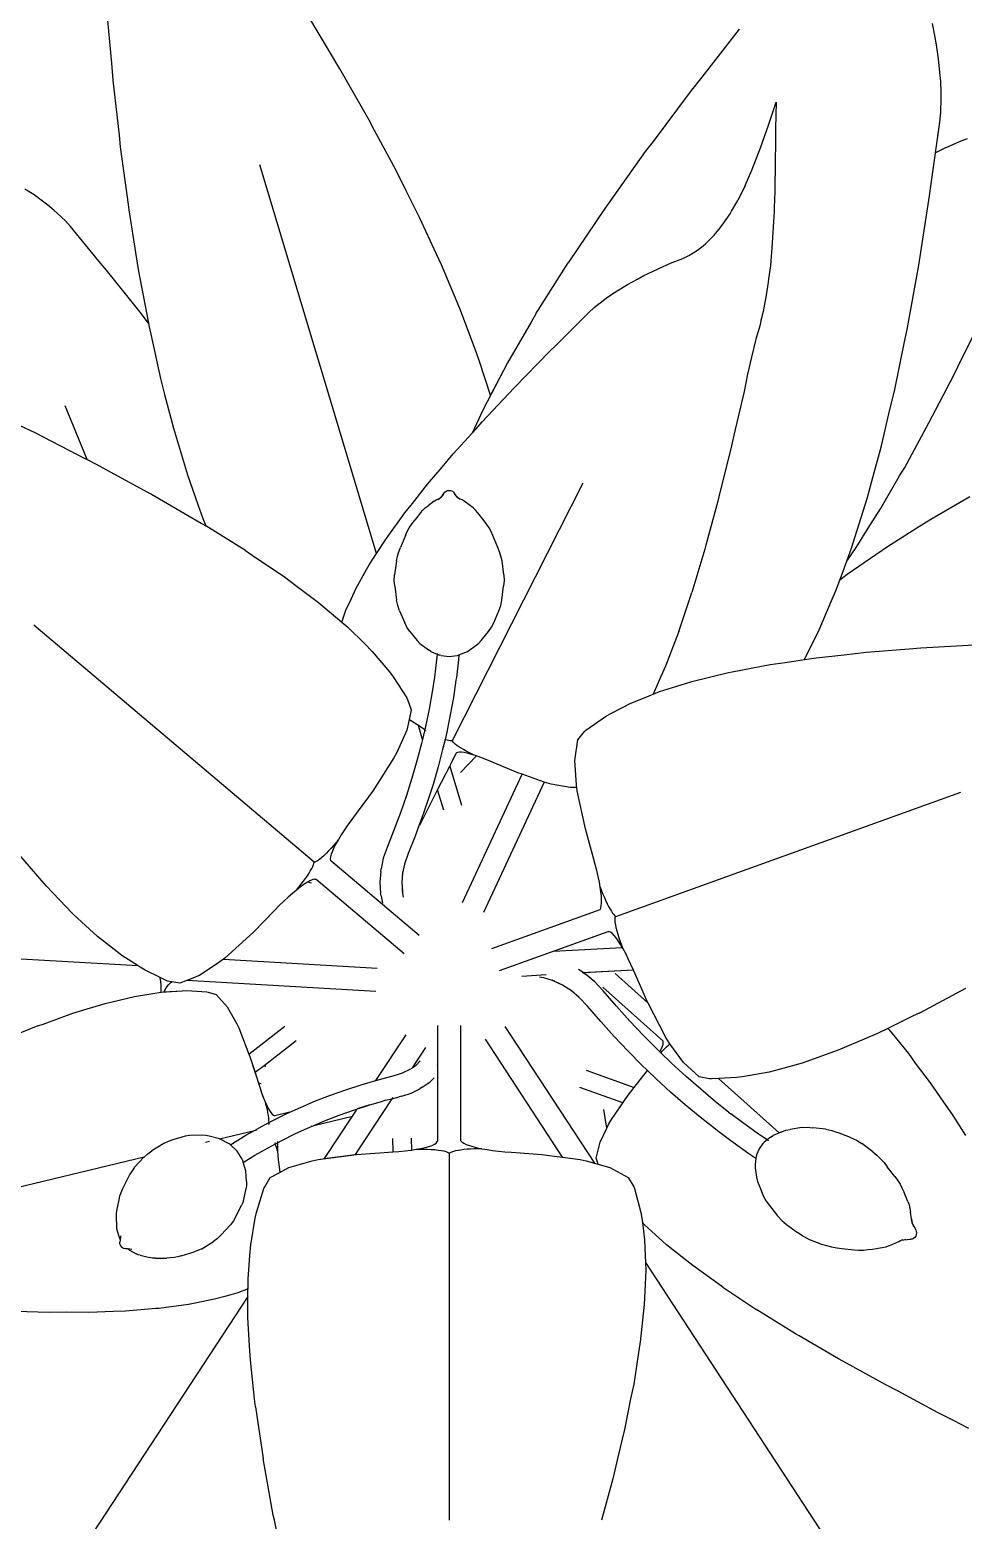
# Model space of a CAD drawing. Header units: metres. Extents: x 244.4 to 340.3, y -4.1 to 64.3.
# Drawn here: x 298.9283 to 299.2126, y 32.8321 to 33.2859 of the extents above; entities that cross this region are included whole.
import ezdxf

# ---------------------------------------------------------------- set-up
doc = ezdxf.new("R2010")
doc.units = ezdxf.units.M
doc.layers.add('Edges', color=7, linetype='Continuous')

msp = doc.modelspace()

# ---------------------------------------------------------------- linework, layer by layer
at = {"layer": 'Edges'}
for p, q in [((298.95167, 33.29193), (298.95319, 33.27568)), ((299.02277, 33.27402), (299.01302, 33.29037)), ((299.14431, 33.28611), (299.13301, 33.2715)), ((299.20398, 33.28413), (299.20322, 33.28778)), ((299.20442, 33.28132), (299.20398, 33.28413)), ((299.20511, 33.27702), (299.20442, 33.28132)), ((299.2055, 33.27292), (299.20511, 33.27702)), ((298.95319, 33.27568), (298.95362, 33.27052)), ((299.03168, 33.25837), (299.02277, 33.27402)), ((299.20574, 33.2702), (299.2055, 33.27292)), ((298.95362, 33.27052), (298.95551, 33.25378)), ((299.13301, 33.2715), (299.12939, 33.26697)), ((299.20586, 33.26693), (299.20574, 33.2702)), ((299.12939, 33.26697), (299.11816, 33.25189)), ((299.15324, 33.25685), (299.15562, 33.26389)), ((299.15562, 33.26389), (299.15543, 33.25573)), ((299.20574, 33.26073), (299.20584, 33.26518)), ((299.20584, 33.26518), (299.20586, 33.26693)), ((299.20545, 33.25772), (299.20574, 33.26073)), ((299.03334, 33.25521), (299.03168, 33.25837)), ((299.0398, 33.24321), (299.03334, 33.25521)), ((299.15081, 33.24991), (299.15324, 33.25685)), ((299.15543, 33.25573), (299.15543, 33.2496)), ((299.20279, 33.23896), (299.20545, 33.25772)), ((299.20413, 33.2484), (299.20545, 33.25772)), ((298.95551, 33.25378), (298.95588, 33.25023)), ((298.95588, 33.25023), (298.95824, 33.23268)), ((299.11816, 33.25189), (299.11576, 33.24878)), ((299.14821, 33.24316), (299.15081, 33.24991)), ((299.15543, 33.2496), (299.15531, 33.24762)), ((299.20719, 33.2499), (299.20413, 33.2484)), ((299.20801, 33.25024), (299.20719, 33.2499)), ((299.21131, 33.25173), (299.20801, 33.25024)), ((299.21378, 33.25267), (299.21131, 33.25173)), ((299.11576, 33.24878), (299.10447, 33.23291)), ((299.15531, 33.24762), (299.15534, 33.24298)), ((299.03388, 33.12638), (298.99838, 33.24472)), ((299.04292, 33.23689), (299.0398, 33.24321)), ((299.14619, 33.23848), (299.14821, 33.24316)), ((299.15534, 33.24298), (299.15517, 33.23963)), ((298.92964, 33.23558), (298.92685, 33.23735)), ((299.04714, 33.22853), (299.04292, 33.23689)), ((299.14619, 33.23848), (299.14393, 33.23393)), ((299.1552, 33.23662), (299.15497, 33.23181)), ((299.15517, 33.23963), (299.1552, 33.23662)), ((299.20235, 33.23533), (299.20279, 33.23896)), ((298.93214, 33.23374), (298.92964, 33.23558)), ((298.93381, 33.2325), (298.93214, 33.23374)), ((298.93572, 33.2309), (298.93381, 33.2325)), ((298.95824, 33.23268), (298.95845, 33.23102)), ((299.1034, 33.23145), (299.09228, 33.21496)), ((299.10447, 33.23291), (299.1034, 33.23145)), ((299.14203, 33.23062), (299.14393, 33.23393)), ((299.15497, 33.23181), (299.15498, 33.23051)), ((299.19903, 33.21425), (299.20235, 33.23533)), ((298.93669, 33.23), (298.93572, 33.2309)), ((298.93916, 33.22766), (298.93669, 33.23)), ((298.94071, 33.22595), (298.93916, 33.22766)), ((298.95845, 33.23102), (298.96135, 33.21286)), ((299.05148, 33.21905), (299.04714, 33.22853)), ((299.13921, 33.22638), (299.14158, 33.22985)), ((299.14158, 33.22985), (299.14203, 33.23062)), ((299.15498, 33.23051), (299.15463, 33.22423)), ((298.94989, 33.21482), (298.94071, 33.22595)), ((299.13421, 33.22081), (299.13675, 33.22338)), ((299.13675, 33.22338), (299.13815, 33.22505)), ((299.13815, 33.22505), (299.13921, 33.22638)), ((299.15463, 33.22423), (299.15433, 33.21925)), ((299.05371, 33.21429), (299.05148, 33.21905)), ((299.12898, 33.21712), (299.13163, 33.21876)), ((299.13163, 33.21876), (299.1334, 33.22013)), ((299.1334, 33.22013), (299.13421, 33.22081)), ((299.15433, 33.21925), (299.15407, 33.21697)), ((298.95172, 33.21269), (298.94989, 33.21482)), ((299.05898, 33.20171), (299.05371, 33.21429)), ((299.08245, 33.19936), (299.09228, 33.21496)), ((299.11792, 33.21233), (299.11984, 33.21316)), ((299.11984, 33.21316), (299.12344, 33.21478)), ((299.12344, 33.21478), (299.12716, 33.21623)), ((299.12716, 33.21623), (299.12898, 33.21712)), ((299.15385, 33.21404), (299.15332, 33.21002)), ((299.15407, 33.21697), (299.15385, 33.21404)), ((299.19555, 33.19467), (299.19903, 33.21425)), ((298.96191, 33.19985), (298.95172, 33.21269)), ((298.96135, 33.21286), (298.96442, 33.19655)), ((299.11038, 33.20837), (299.11335, 33.20997)), ((299.11335, 33.20997), (299.1153, 33.21105)), ((299.1153, 33.21105), (299.11792, 33.21233)), ((299.15323, 33.20906), (299.15251, 33.20442)), ((299.15332, 33.21002), (299.15323, 33.20906)), ((299.10022, 33.20131), (299.10388, 33.20417)), ((299.10388, 33.20417), (299.10592, 33.20559)), ((299.10592, 33.20559), (299.10769, 33.20669)), ((299.10769, 33.20669), (299.11038, 33.20837)), ((299.15251, 33.20442), (299.15231, 33.20347)), ((298.96442, 33.19655), (298.96191, 33.19985)), ((299.0595, 33.20049), (299.05898, 33.20171)), ((299.06448, 33.18725), (299.0595, 33.20049)), ((299.08863, 33.18984), (299.09856, 33.1998)), ((299.09856, 33.1998), (299.10022, 33.20131)), ((299.15169, 33.20012), (299.15099, 33.19735)), ((299.15231, 33.20347), (299.15169, 33.20012)), ((298.96442, 33.19655), (298.96456, 33.1958)), ((298.96456, 33.1958), (298.96515, 33.19315)), ((299.08102, 33.19685), (299.07381, 33.18448)), ((299.08245, 33.19936), (299.08102, 33.19685)), ((299.1507, 33.19606), (299.14948, 33.19164)), ((299.15099, 33.19735), (299.1507, 33.19606)), ((299.21092, 33.18324), (299.21733, 33.19617)), ((298.96515, 33.19315), (298.96812, 33.17971)), ((299.14948, 33.19164), (299.14811, 33.18618)), ((299.19179, 33.17632), (299.19471, 33.19083)), ((299.19471, 33.19083), (299.19555, 33.19467)), ((299.06525, 33.18489), (299.06448, 33.18725)), ((299.07584, 33.17686), (299.0867, 33.188)), ((299.0867, 33.188), (299.08863, 33.18984)), ((299.14811, 33.18618), (299.14693, 33.18099)), ((299.06863, 33.17459), (299.06525, 33.18489)), ((299.07381, 33.18448), (299.07139, 33.17983)), ((299.20972, 33.1807), (299.21092, 33.18324)), ((298.96812, 33.17971), (298.96939, 33.17484)), ((299.06608, 33.16654), (299.07584, 33.17686)), ((299.07139, 33.17983), (299.06637, 33.17028)), ((299.07139, 33.17983), (299.06863, 33.17459)), ((299.14693, 33.18099), (299.14586, 33.17571)), ((299.20216, 33.16616), (299.20972, 33.1807)), ((298.96939, 33.17484), (298.97205, 33.16457)), ((299.14586, 33.17571), (299.1427, 33.16241)), ((299.18997, 33.1689), (299.19179, 33.17632)), ((298.94576, 33.15499), (298.93912, 33.17141)), ((299.06637, 33.17028), (299.06303, 33.16309)), ((299.18773, 33.15916), (299.18997, 33.1689)), ((298.92506, 33.16554), (298.9299, 33.16324)), ((298.9299, 33.16324), (298.94529, 33.15522)), ((298.97205, 33.16457), (298.97634, 33.15036)), ((299.06303, 33.16309), (299.06425, 33.16442)), ((299.06425, 33.16442), (299.06608, 33.16654)), ((299.19476, 33.15264), (299.20216, 33.16616)), ((299.05729, 33.15679), (299.06303, 33.16309)), ((299.1427, 33.16241), (299.14182, 33.15829)), ((299.18476, 33.14848), (299.18773, 33.15916)), ((298.94529, 33.15522), (298.94576, 33.15499)), ((298.94576, 33.15499), (298.94848, 33.15364)), ((299.05391, 33.15269), (299.05729, 33.15679)), ((299.14182, 33.15829), (299.13846, 33.14504)), ((298.94848, 33.15364), (298.96392, 33.14521)), ((298.97634, 33.15036), (298.97948, 33.14137)), ((299.04946, 33.14756), (299.05391, 33.15269)), ((299.18737, 33.14002), (299.19319, 33.15003)), ((299.19319, 33.15003), (299.19476, 33.15264)), ((298.96392, 33.14521), (298.96534, 33.14448)), ((299.04485, 33.14164), (299.04946, 33.14756)), ((299.05439, 33.14472), (299.0547, 33.1451)), ((299.0547, 33.1451), (299.05509, 33.1454)), ((299.05509, 33.1454), (299.05555, 33.14558)), ((299.05555, 33.14558), (299.05604, 33.14564)), ((299.05604, 33.14564), (299.05654, 33.14558)), ((299.05654, 33.14558), (299.057, 33.1454)), ((299.057, 33.1454), (299.05739, 33.1451)), ((299.05701, 33.06948), (299.0968, 33.14791)), ((299.05739, 33.1451), (299.05769, 33.14472)), ((299.18335, 33.14317), (299.18476, 33.14848)), ((298.96534, 33.14448), (298.98053, 33.1357)), ((298.97948, 33.14137), (298.98101, 33.13705)), ((299.04257, 33.13884), (299.04485, 33.14164)), ((299.04877, 33.14031), (299.0496, 33.14096)), ((299.05149, 33.14237), (299.0496, 33.14096)), ((299.05149, 33.14237), (299.05211, 33.14276)), ((299.05211, 33.14276), (299.05279, 33.14306)), ((299.05273, 33.14285), (299.05324, 33.14327)), ((299.05279, 33.14306), (299.05324, 33.14327)), ((299.05324, 33.14327), (299.05326, 33.14328)), ((299.05326, 33.14328), (299.0533, 33.14333)), ((299.0533, 33.14333), (299.05382, 33.14386)), ((299.05343, 33.14337), (299.0533, 33.14333)), ((299.05343, 33.14337), (299.05332, 33.14323)), ((299.05347, 33.14342), (299.05343, 33.14337)), ((299.05382, 33.14386), (299.05347, 33.14342)), ((299.0537, 33.14357), (299.05347, 33.14342)), ((299.05382, 33.14386), (299.05389, 33.14395)), ((299.05389, 33.14395), (299.05439, 33.14472)), ((299.05428, 33.14445), (299.05389, 33.14395)), ((299.0582, 33.14395), (299.05769, 33.14472)), ((299.05827, 33.14386), (299.0582, 33.14395)), ((299.05879, 33.14333), (299.05827, 33.14386)), ((299.05862, 33.14342), (299.05827, 33.14386)), ((299.05862, 33.14342), (299.05839, 33.14357)), ((299.05866, 33.14337), (299.05862, 33.14342)), ((299.05877, 33.14323), (299.05866, 33.14337)), ((299.05879, 33.14333), (299.05866, 33.14337)), ((299.05883, 33.14328), (299.05879, 33.14333)), ((299.05885, 33.14327), (299.05883, 33.14328)), ((299.0593, 33.14306), (299.05885, 33.14327)), ((299.05936, 33.14285), (299.05885, 33.14327)), ((299.05997, 33.14276), (299.0593, 33.14306)), ((299.0606, 33.14237), (299.05997, 33.14276)), ((299.06249, 33.14096), (299.0606, 33.14237)), ((299.06331, 33.14031), (299.06249, 33.14096)), ((299.13783, 33.14231), (299.13417, 33.12895)), ((299.13846, 33.14504), (299.13783, 33.14231)), ((299.17905, 33.12963), (299.18335, 33.14317)), ((299.21463, 33.14369), (299.20274, 33.13678)), ((298.98101, 33.13705), (298.98189, 33.13486)), ((299.03713, 33.13128), (299.04257, 33.13884)), ((299.04459, 33.13528), (299.04536, 33.13632)), ((299.04732, 33.13881), (299.04536, 33.13632)), ((299.04732, 33.13881), (299.04801, 33.13959)), ((299.04801, 33.13959), (299.04877, 33.14031)), ((299.06407, 33.13959), (299.06331, 33.14031)), ((299.06477, 33.13881), (299.06407, 33.13959)), ((299.06673, 33.13632), (299.06477, 33.13881)), ((299.0675, 33.13528), (299.06673, 33.13632)), ((299.18414, 33.13499), (299.18737, 33.14002)), ((299.20274, 33.13678), (299.19848, 33.13409)), ((298.98053, 33.1357), (298.98189, 33.13486)), ((298.99399, 33.12736), (298.98189, 33.13486)), ((299.04274, 33.13189), (299.04121, 33.12828)), ((299.04274, 33.13189), (299.04328, 33.13307)), ((299.04328, 33.13307), (299.04389, 33.1342)), ((299.04389, 33.1342), (299.04459, 33.13528)), ((299.0682, 33.1342), (299.0675, 33.13528)), ((299.06881, 33.13307), (299.0682, 33.1342)), ((299.06935, 33.13189), (299.06881, 33.13307)), ((299.07088, 33.12828), (299.06935, 33.13189)), ((299.17996, 33.12828), (299.18414, 33.13499)), ((299.19848, 33.13409), (299.18951, 33.12844)), ((298.99399, 33.12736), (298.99603, 33.12596)), ((299.03388, 33.12638), (299.03662, 33.13059)), ((299.03662, 33.13059), (299.03713, 33.13128)), ((299.04028, 33.12556), (299.0407, 33.12693)), ((299.0407, 33.12693), (299.04121, 33.12828)), ((299.07139, 33.12693), (299.07088, 33.12828)), ((299.0718, 33.12556), (299.07139, 33.12693)), ((299.13386, 33.12773), (299.12989, 33.1145)), ((299.13417, 33.12895), (299.13386, 33.12773)), ((299.1771, 33.12411), (299.17865, 33.12833)), ((299.1771, 33.12411), (299.17996, 33.12828)), ((299.18951, 33.12844), (299.17727, 33.12003)), ((299.17865, 33.12833), (299.17905, 33.12963)), ((298.99603, 33.12596), (299.00589, 33.11932)), ((299.03089, 33.12158), (299.03167, 33.12297)), ((299.03167, 33.12297), (299.03388, 33.12638)), ((299.03995, 33.12416), (299.03939, 33.11996)), ((299.03995, 33.12416), (299.04028, 33.12556)), ((299.07213, 33.12416), (299.0718, 33.12556)), ((299.0727, 33.11996), (299.07213, 33.12416)), ((299.17497, 33.1183), (299.1771, 33.12411)), ((299.00589, 33.11932), (299.00936, 33.11669)), ((299.02768, 33.11588), (299.03089, 33.12158)), ((299.03931, 33.1182), (299.03939, 33.11996)), ((299.03946, 33.11644), (299.03931, 33.1182)), ((299.07277, 33.1182), (299.07263, 33.11644)), ((299.0727, 33.11996), (299.07277, 33.1182)), ((299.17369, 33.1148), (299.17497, 33.1183)), ((299.17727, 33.12003), (299.17497, 33.1183)), ((299.00936, 33.11669), (299.01627, 33.11153)), ((299.02614, 33.11256), (299.02768, 33.11588)), ((299.03946, 33.11644), (299.04002, 33.11225)), ((299.07207, 33.11225), (299.07263, 33.11644)), ((299.12593, 33.10268), (299.12989, 33.1145)), ((299.17269, 33.11247), (299.17369, 33.1148)), ((299.01627, 33.11153), (299.02331, 33.10555)), ((299.02331, 33.10555), (299.0246, 33.1092)), ((299.0246, 33.1092), (299.02614, 33.11256)), ((299.04037, 33.11059), (299.04002, 33.11225)), ((299.04093, 33.10898), (299.04037, 33.11059)), ((299.04093, 33.10898), (299.04249, 33.1053)), ((299.06959, 33.1053), (299.07116, 33.10898)), ((299.07116, 33.10898), (299.07172, 33.11059)), ((299.07172, 33.11059), (299.07207, 33.11225)), ((299.16843, 33.10248), (299.17269, 33.11247)), ((299.01488, 33.03247), (298.92957, 33.10457)), ((299.02331, 33.10555), (299.02517, 33.10396)), ((299.04318, 33.10394), (299.04249, 33.1053)), ((299.06891, 33.10394), (299.06959, 33.1053)), ((299.02517, 33.10396), (299.03034, 33.09889)), ((299.04406, 33.1027), (299.04318, 33.10394)), ((299.04406, 33.1027), (299.04626, 33.09991)), ((299.04712, 33.09902), (299.04626, 33.09991)), ((299.06496, 33.09902), (299.06583, 33.09991)), ((299.06583, 33.09991), (299.06803, 33.1027)), ((299.06803, 33.1027), (299.06891, 33.10394)), ((299.12523, 33.10086), (299.12192, 33.0921)), ((299.12593, 33.10268), (299.12523, 33.10086)), ((299.16572, 33.09705), (299.16843, 33.10248)), ((299.03034, 33.09889), (299.03261, 33.0966)), ((299.03261, 33.0966), (299.0379, 33.09034)), ((299.04712, 33.09902), (299.04974, 33.09707)), ((299.05046, 33.09657), (299.04974, 33.09707)), ((299.05046, 33.09657), (299.05237, 33.0958)), ((299.05237, 33.0958), (299.05221, 33.09407)), ((299.05239, 33.096), (299.05237, 33.0958)), ((299.05237, 33.0958), (299.05315, 33.09548)), ((299.05358, 33.09534), (299.05315, 33.09548)), ((299.05358, 33.09534), (299.05604, 33.09502)), ((299.05604, 33.09502), (299.05851, 33.09534)), ((299.05851, 33.09534), (299.05894, 33.09548)), ((299.05902, 33.09552), (299.05888, 33.09401)), ((299.05894, 33.09548), (299.05902, 33.09552)), ((299.05902, 33.09552), (299.06163, 33.09657)), ((299.06163, 33.09657), (299.06235, 33.09707)), ((299.06235, 33.09707), (299.06496, 33.09902)), ((299.16424, 33.09411), (299.16572, 33.09705)), ((299.1678, 33.09466), (299.17638, 33.09553)), ((299.17638, 33.09553), (299.18307, 33.09636)), ((299.18307, 33.09636), (299.19615, 33.09737)), ((299.19615, 33.09737), (299.19969, 33.09772)), ((299.19969, 33.09772), (299.2177, 33.09876)), ((299.05221, 33.09407), (299.05156, 33.08879)), ((299.05888, 33.09401), (299.05823, 33.08871)), ((299.12192, 33.0921), (299.12054, 33.08897)), ((299.14222, 33.09035), (299.15384, 33.0926)), ((299.15384, 33.0926), (299.15838, 33.0932)), ((299.15838, 33.0932), (299.16424, 33.09411)), ((299.16424, 33.09411), (299.1678, 33.09466)), ((299.0379, 33.09034), (299.03898, 33.08888)), ((299.03898, 33.08888), (299.04315, 33.08247)), ((299.05156, 33.08879), (299.05088, 33.08434)), ((299.05811, 33.08787), (299.05732, 33.08258)), ((299.05823, 33.08871), (299.05811, 33.08787)), ((299.12054, 33.08897), (299.11821, 33.0836)), ((299.12008, 33.08435), (299.12801, 33.08682)), ((299.12801, 33.08682), (299.12994, 33.08743)), ((299.12994, 33.08743), (299.14115, 33.09017)), ((299.14115, 33.09017), (299.14222, 33.09035)), ((299.04315, 33.08247), (299.04338, 33.08195)), ((299.04338, 33.08195), (299.04445, 33.07885)), ((299.05088, 33.08434), (299.04994, 33.07907)), ((299.05732, 33.08258), (299.05637, 33.07728)), ((299.11141, 33.08086), (299.11576, 33.08262)), ((299.11576, 33.08262), (299.12008, 33.08435)), ((299.11821, 33.0836), (299.12008, 33.08435)), ((299.04445, 33.07885), (299.04381, 33.07586)), ((299.04994, 33.07907), (299.04885, 33.07379)), ((299.05637, 33.07728), (299.05528, 33.07199)), ((299.10392, 33.07696), (299.10549, 33.07781)), ((299.10549, 33.07781), (299.11141, 33.08086)), ((299.04311, 33.0726), (299.04006, 33.0658)), ((299.04381, 33.07586), (299.04311, 33.0726)), ((299.04491, 33.07518), (299.04381, 33.07586)), ((299.04619, 33.07436), (299.04491, 33.07518)), ((299.04665, 33.07405), (299.04619, 33.07436)), ((299.04792, 33.06983), (299.04665, 33.07405)), ((299.04739, 33.07356), (299.04665, 33.07405)), ((299.0485, 33.07278), (299.04739, 33.07356)), ((299.04885, 33.07379), (299.04792, 33.06983)), ((299.04859, 33.07271), (299.0485, 33.07278)), ((299.04885, 33.07379), (299.04859, 33.07271)), ((299.04867, 33.07265), (299.04859, 33.07271)), ((299.04892, 33.07246), (299.04879, 33.07256)), ((299.09729, 33.07227), (299.09768, 33.07267)), ((299.09768, 33.07267), (299.10392, 33.07696)), ((299.04761, 33.06852), (299.04623, 33.06324)), ((299.04792, 33.06983), (299.04761, 33.06852)), ((299.04797, 33.06968), (299.04792, 33.06983)), ((299.0548, 33.06983), (299.05404, 33.0667)), ((299.05463, 33.06988), (299.0548, 33.06983)), ((299.05528, 33.07199), (299.0548, 33.06983)), ((299.0548, 33.06983), (299.05539, 33.06966)), ((299.05539, 33.06966), (299.05591, 33.06955)), ((299.05591, 33.06955), (299.05635, 33.06948)), ((299.05635, 33.06948), (299.05672, 33.06945)), ((299.05672, 33.06945), (299.05701, 33.06948)), ((299.05706, 33.06928), (299.05701, 33.06948)), ((299.05723, 33.06902), (299.05706, 33.06928)), ((299.05751, 33.06871), (299.05723, 33.06902)), ((299.05791, 33.06837), (299.05751, 33.06871)), ((299.0584, 33.06798), (299.05791, 33.06837)), ((299.05899, 33.06757), (299.0584, 33.06798)), ((299.09428, 33.06341), (299.0952, 33.06973)), ((299.0952, 33.06973), (299.09729, 33.07227)), ((299.0392, 33.06416), (299.03284, 33.05423)), ((299.04006, 33.0658), (299.0392, 33.06416)), ((299.05404, 33.0667), (299.05265, 33.06142)), ((299.05439, 33.06773), (299.05441, 33.06768)), ((299.05662, 33.06252), (299.05819, 33.06561)), ((299.05819, 33.06561), (299.05828, 33.06569)), ((299.05865, 33.06587), (299.05828, 33.06569)), ((299.05915, 33.06593), (299.05865, 33.06587)), ((299.05966, 33.06714), (299.05899, 33.06757)), ((299.0598, 33.06591), (299.05915, 33.06593)), ((299.06437, 33.06478), (299.05952, 33.05973)), ((299.06039, 33.0667), (299.05966, 33.06714)), ((299.06058, 33.0658), (299.0598, 33.06591)), ((299.06117, 33.06626), (299.06039, 33.0667)), ((299.06148, 33.06562), (299.06058, 33.0658)), ((299.06198, 33.06583), (299.06117, 33.06626)), ((299.0625, 33.06536), (299.06148, 33.06562)), ((299.06281, 33.06541), (299.06198, 33.06583)), ((299.06363, 33.06503), (299.0625, 33.06536)), ((299.06363, 33.06503), (299.06281, 33.06541)), ((299.06437, 33.06478), (299.06363, 33.06503)), ((299.06485, 33.06462), (299.06437, 33.06478)), ((299.06616, 33.06415), (299.06485, 33.06462)), ((299.06754, 33.06361), (299.06616, 33.06415)), ((299.07693, 33.05966), (299.06754, 33.06361)), ((299.09477, 33.05597), (299.09428, 33.06341)), ((299.04623, 33.06324), (299.0447, 33.05798)), ((299.05265, 33.06142), (299.05112, 33.05613)), ((299.05253, 33.05448), (299.0562, 33.06169)), ((299.0562, 33.06169), (299.05662, 33.06252)), ((299.0562, 33.06169), (299.05976, 33.04983)), ((299.06006, 33.02014), (299.07825, 33.0592)), ((299.07825, 33.0592), (299.07693, 33.05966)), ((299.08499, 33.05683), (299.07825, 33.0592)), ((299.0447, 33.05798), (299.04302, 33.05271)), ((299.04708, 33.04375), (299.05253, 33.05448)), ((299.05112, 33.05613), (299.04944, 33.05086)), ((299.05441, 33.04823), (299.05253, 33.05448)), ((299.08499, 33.05683), (299.06649, 33.01715)), ((299.08569, 33.05658), (299.08499, 33.05683)), ((299.0871, 33.05622), (299.08569, 33.05658)), ((299.09287, 33.05512), (299.0871, 33.05622)), ((299.09487, 33.05516), (299.09287, 33.05512)), ((299.09487, 33.05516), (299.09477, 33.05597)), ((299.095, 33.05413), (299.09487, 33.05516)), ((299.03284, 33.05423), (299.02522, 33.04377)), ((299.04302, 33.05271), (299.0412, 33.04745)), ((299.04944, 33.05086), (299.04761, 33.04558)), ((299.09751, 33.04261), (299.095, 33.05413)), ((299.10676, 33.01592), (299.21185, 33.05375)), ((299.0412, 33.04745), (299.03923, 33.0422)), ((299.04761, 33.04558), (299.04692, 33.04384)), ((299.02318, 33.04075), (299.02232, 33.03936)), ((299.02415, 33.04223), (299.02318, 33.04075)), ((299.02522, 33.04377), (299.02415, 33.04223)), ((299.03923, 33.0422), (299.03711, 33.03693)), ((299.04692, 33.04384), (299.04564, 33.04031)), ((299.10002, 33.03369), (299.09751, 33.04261)), ((299.02008, 33.03668), (299.01931, 33.03584)), ((299.02085, 33.03755), (299.02008, 33.03668)), ((299.02095, 33.03688), (299.02047, 33.03581)), ((299.0216, 33.03845), (299.02085, 33.03755)), ((299.02157, 33.03806), (299.02095, 33.03688)), ((299.02232, 33.03936), (299.02157, 33.03806)), ((299.02232, 33.03936), (299.0216, 33.03845)), ((299.03711, 33.03693), (299.03598, 33.03369)), ((299.04564, 33.04031), (299.04352, 33.03505)), ((298.93269, 33.02597), (298.92494, 33.0349)), ((299.01448, 33.03114), (299.0147, 33.03167)), ((299.0147, 33.03167), (299.01483, 33.03211)), ((299.01483, 33.03211), (299.01488, 33.03247)), ((299.01515, 33.03248), (299.01488, 33.03247)), ((299.01551, 33.03261), (299.01515, 33.03248)), ((299.01597, 33.03288), (299.01551, 33.03261)), ((299.01652, 33.03326), (299.01597, 33.03288)), ((299.01714, 33.03376), (299.01652, 33.03326)), ((299.01782, 33.03437), (299.01714, 33.03376)), ((299.01855, 33.03507), (299.01782, 33.03437)), ((299.01931, 33.03584), (299.01855, 33.03507)), ((299.0199, 33.03409), (299.01983, 33.03345)), ((299.01983, 33.03345), (299.01994, 33.03293)), ((299.02011, 33.03488), (299.0199, 33.03409)), ((299.02001, 33.03281), (299.01994, 33.03293)), ((299.04687, 33.01007), (299.02001, 33.03281)), ((299.02047, 33.03581), (299.02011, 33.03488)), ((299.03598, 33.03369), (299.0353, 33.03042)), ((299.04241, 33.03186), (299.04182, 33.02905)), ((299.04352, 33.03505), (299.04241, 33.03186)), ((299.10055, 33.03173), (299.10002, 33.03369)), ((299.10102, 33.02985), (299.10055, 33.03173)), ((299.01166, 33.02663), (299.01228, 33.02749)), ((299.01228, 33.02749), (299.01285, 33.02832)), ((299.01285, 33.02832), (299.01336, 33.02911)), ((299.01336, 33.02911), (299.01381, 33.02985)), ((299.01381, 33.02985), (299.01418, 33.03053)), ((299.01418, 33.03053), (299.01448, 33.03114)), ((299.01453, 33.02712), (299.01435, 33.02707)), ((299.01499, 33.02725), (299.01453, 33.02712)), ((299.01499, 33.02725), (299.01508, 33.02726)), ((299.01508, 33.02726), (299.01552, 33.02729)), ((299.01552, 33.02729), (299.0423, 33.00466)), ((299.03519, 33.02958), (299.03495, 33.0263)), ((299.03519, 33.02958), (299.0353, 33.03042)), ((299.04182, 33.02905), (299.04163, 33.0263)), ((299.04182, 33.02905), (299.04174, 33.02866)), ((299.04185, 33.0295), (299.04182, 33.02905)), ((299.10143, 33.02806), (299.10102, 33.02985)), ((299.10178, 33.02637), (299.10143, 33.02806)), ((298.93339, 33.02513), (298.93269, 33.02597)), ((298.94136, 33.01679), (298.93339, 33.02513)), ((299.00832, 33.02293), (299.00704, 33.02179)), ((299.00955, 33.02395), (299.00832, 33.02293)), ((299.01069, 33.02485), (299.00955, 33.02395)), ((299.00955, 33.02395), (299.01028, 33.02485)), ((299.01028, 33.02485), (299.01099, 33.02574)), ((299.01175, 33.02562), (299.01069, 33.02485)), ((299.01099, 33.02574), (299.01166, 33.02663)), ((299.01272, 33.02625), (299.01175, 33.02562)), ((299.01359, 33.02673), (299.01272, 33.02625)), ((299.01359, 33.02673), (299.01298, 33.02639)), ((299.01413, 33.02599), (299.01298, 33.02639)), ((299.01435, 33.02707), (299.01359, 33.02673)), ((299.03495, 33.0263), (299.03517, 33.02302)), ((299.03528, 33.02218), (299.03517, 33.02302)), ((299.04163, 33.0263), (299.04181, 33.02351)), ((299.04163, 33.0263), (299.04184, 33.0231)), ((299.04172, 33.02394), (299.04181, 33.02351)), ((299.04217, 33.02175), (299.04181, 33.02351)), ((299.10205, 33.0248), (299.10178, 33.02637)), ((299.10226, 33.02336), (299.10205, 33.0248)), ((299.10205, 33.0248), (299.10246, 33.02372)), ((299.10239, 33.02206), (299.10226, 33.02336)), ((299.10246, 33.02372), (299.10288, 33.02266)), ((299.10288, 33.02266), (299.10331, 33.02164)), ((299.0043, 33.01919), (299.00287, 33.01775)), ((299.00569, 33.02054), (299.0043, 33.01919)), ((299.00704, 33.02179), (299.00569, 33.02054)), ((299.03528, 33.02218), (299.03573, 33.01997)), ((299.10215, 33.01836), (299.10195, 33.01796)), ((299.10219, 33.01843), (299.10215, 33.01836)), ((299.10219, 33.01843), (299.10235, 33.01909)), ((299.10235, 33.01909), (299.10244, 33.01991)), ((299.10245, 33.02091), (299.10239, 33.02206)), ((299.10244, 33.01991), (299.10245, 33.02091)), ((299.10331, 33.02164), (299.10375, 33.02066)), ((299.10375, 33.02066), (299.10419, 33.01975)), ((299.10419, 33.01975), (299.10461, 33.01892)), ((299.10461, 33.01892), (299.10503, 33.01816)), ((299.10503, 33.01816), (299.10543, 33.0175)), ((298.94286, 33.01542), (298.94136, 33.01679)), ((298.94897, 33.00979), (298.94286, 33.01542)), ((299.00287, 33.01775), (298.9964, 33.01111)), ((299.10195, 33.01796), (299.06897, 33.00608)), ((299.10543, 33.0175), (299.10581, 33.01694)), ((299.10581, 33.01694), (299.10616, 33.01648)), ((299.10616, 33.01648), (299.10648, 33.01614)), ((299.10648, 33.01614), (299.10676, 33.01592)), ((299.10657, 33.0153), (299.10663, 33.01569)), ((299.10657, 33.01477), (299.10657, 33.0153)), ((299.10663, 33.01411), (299.10657, 33.01477)), ((299.10663, 33.01569), (299.10676, 33.01592)), ((299.10675, 33.01332), (299.10663, 33.01411)), ((298.95262, 33.00691), (298.94897, 33.00979)), ((298.9964, 33.01111), (298.98767, 33.00318)), ((299.07137, 32.99942), (299.10449, 33.01131)), ((299.0878, 33.00532), (299.10449, 33.01131)), ((299.10449, 33.01131), (299.10463, 33.01131)), ((299.10514, 33.01115), (299.10463, 33.01131)), ((299.10565, 33.01077), (299.10514, 33.01115)), ((299.10623, 33.01019), (299.10565, 33.01077)), ((299.10686, 33.00941), (299.10623, 33.01019)), ((299.10694, 33.01242), (299.10675, 33.01332)), ((299.10754, 33.00846), (299.10686, 33.00941)), ((299.10718, 33.01144), (299.10694, 33.01242)), ((299.10747, 33.0104), (299.10718, 33.01144)), ((299.1078, 33.00932), (299.10747, 33.0104)), ((299.10818, 33.00821), (299.1078, 33.00932)), ((298.96131, 33.00082), (298.82264, 33.00882)), ((298.95632, 33.00403), (298.95262, 33.00691)), ((299.0878, 33.00532), (299.10874, 33.0065)), ((299.10826, 33.00733), (299.10754, 33.00846)), ((299.10858, 33.00711), (299.10818, 33.00821)), ((299.10874, 33.0065), (299.10826, 33.00733)), ((299.10901, 33.00604), (299.10858, 33.00711)), ((299.10901, 33.00604), (299.10874, 33.0065)), ((299.10979, 33.00459), (299.10901, 33.00604)), ((299.11058, 33.00302), (299.10979, 33.00459)), ((298.96131, 33.00082), (298.95632, 33.00403)), ((298.96192, 33.00043), (298.96131, 33.00082)), ((298.96344, 32.9995), (298.96192, 33.00043)), ((298.9862, 33.00206), (298.98, 32.99792)), ((298.98727, 33.00288), (298.9862, 33.00206)), ((298.98767, 33.00318), (298.98727, 33.00288)), ((298.98727, 33.00288), (299.03409, 33.00018)), ((299.11138, 33.00132), (299.11058, 33.00302)), ((299.11216, 32.99957), (299.11138, 33.00132)), ((298.96801, 32.99731), (298.96344, 32.9995)), ((298.96806, 32.99708), (298.96801, 32.99731)), ((298.97028, 32.99623), (298.96801, 32.99731)), ((298.96819, 32.99606), (298.96806, 32.99708)), ((298.96828, 32.99498), (298.96819, 32.99606)), ((298.97082, 32.99609), (298.97028, 32.99623)), ((298.97056, 32.99506), (298.97123, 32.99577)), ((298.97153, 32.99598), (298.97082, 32.99609)), ((298.97123, 32.99577), (298.97153, 32.99598)), ((298.97406, 32.99556), (298.97153, 32.99598)), ((298.97615, 32.99639), (298.97406, 32.99556)), ((298.98, 32.99792), (298.97615, 32.99639)), ((299.03368, 32.9931), (298.97615, 32.99639)), ((299.08559, 32.99809), (299.07814, 32.99767)), ((299.08354, 32.99757), (299.08481, 32.99731)), ((299.08481, 32.99731), (299.08741, 32.99647)), ((299.09059, 32.99495), (299.08741, 32.99647)), ((299.09059, 32.99495), (299.08771, 32.99633)), ((299.0882, 32.99616), (299.08771, 32.99633)), ((299.09687, 32.99882), (299.09538, 32.99978)), ((299.11216, 32.99957), (299.09659, 32.9987)), ((299.09687, 32.99882), (299.09755, 32.99831)), ((299.11216, 32.99957), (299.097, 32.99872)), ((299.10036, 32.99596), (299.09755, 32.99831)), ((299.10293, 32.99324), (299.10036, 32.99596)), ((299.11658, 32.98961), (299.1066, 32.99856)), ((299.11658, 32.98961), (299.11216, 32.99957)), ((298.95123, 32.98942), (298.96018, 32.99155)), ((298.96018, 32.99155), (298.96581, 32.99248)), ((298.96581, 32.99248), (298.96828, 32.99285)), ((298.9683, 32.99384), (298.96828, 32.99498)), ((298.96828, 32.99285), (298.9683, 32.99384)), ((298.96828, 32.99285), (298.96831, 32.99286)), ((298.96831, 32.99286), (298.97475, 32.9933)), ((298.96918, 32.99292), (298.97475, 32.9933)), ((298.96918, 32.99292), (298.96925, 32.99307)), ((298.96925, 32.99307), (298.96989, 32.99416)), ((298.96989, 32.99416), (298.97056, 32.99506)), ((298.97475, 32.9933), (298.97618, 32.99331)), ((298.97618, 32.99331), (298.9822, 32.99298)), ((298.9822, 32.99298), (298.98263, 32.99289)), ((298.98263, 32.99289), (298.9851, 32.99212)), ((298.9851, 32.99212), (298.98845, 32.98837)), ((299.09325, 32.99323), (299.09059, 32.99495)), ((299.09325, 32.99323), (299.09288, 32.99354)), ((299.09563, 32.99125), (299.09325, 32.99323)), ((299.09356, 32.99303), (299.09325, 32.99323)), ((299.09816, 32.98856), (299.09563, 32.99125)), ((299.10287, 32.9944), (299.12111, 32.97801)), ((299.10696, 32.98857), (299.10293, 32.99324)), ((299.19939, 32.98657), (299.21334, 32.99406)), ((298.93265, 32.98326), (298.94146, 32.98644)), ((298.94146, 32.98644), (298.94474, 32.98743)), ((298.94474, 32.98743), (298.95123, 32.98942)), ((298.98845, 32.98837), (298.99135, 32.98326)), ((299.10218, 32.9839), (299.09816, 32.98856)), ((299.11106, 32.98404), (299.10696, 32.98857)), ((299.11663, 32.98949), (299.11658, 32.98961)), ((299.12204, 32.97902), (299.11663, 32.98949)), ((299.19939, 32.98657), (299.19715, 32.98551)), ((298.93081, 32.98262), (298.91925, 32.97795)), ((298.93081, 32.98262), (298.93265, 32.98326)), ((298.99135, 32.98326), (298.992, 32.98196)), ((298.992, 32.98196), (298.99507, 32.97399)), ((298.99507, 32.97399), (299.00601, 32.98245)), ((299.05249, 32.98266), (299.05245, 32.97077)), ((299.05958, 32.94761), (299.05958, 32.98266)), ((299.07302, 32.98241), (299.10031, 32.94076)), ((299.10629, 32.97936), (299.10218, 32.9839)), ((299.11523, 32.97963), (299.11106, 32.98404)), ((299.18963, 32.98183), (299.18647, 32.98028)), ((299.19715, 32.98551), (299.18963, 32.98183)), ((299.18963, 32.98183), (299.19, 32.98136)), ((299.00943, 32.97803), (298.99966, 32.97047)), ((299.03373, 32.96596), (299.0429, 32.97991)), ((299.0906, 32.94261), (299.06709, 32.97853)), ((299.11047, 32.97494), (299.10629, 32.97936)), ((299.11947, 32.97535), (299.11523, 32.97963)), ((299.12111, 32.97801), (299.12116, 32.97791)), ((299.12124, 32.97751), (299.12116, 32.97791)), ((299.12117, 32.977), (299.12124, 32.97751)), ((299.12304, 32.97745), (299.12204, 32.97902)), ((299.12327, 32.97713), (299.12304, 32.97745)), ((299.18246, 32.97859), (299.17453, 32.97519)), ((299.18647, 32.98028), (299.18246, 32.97859)), ((299.19, 32.98136), (299.19589, 32.97415)), ((298.99507, 32.97399), (298.99534, 32.9733)), ((298.99534, 32.9733), (298.99692, 32.96835)), ((298.99534, 32.9733), (298.99844, 32.96359)), ((299.04882, 32.97602), (299.04478, 32.96985)), ((299.11472, 32.97065), (299.11047, 32.97494)), ((299.12018, 32.97467), (299.11947, 32.97535)), ((299.12018, 32.97467), (299.12027, 32.97484)), ((299.12045, 32.97441), (299.12018, 32.97467)), ((299.12027, 32.97484), (299.12068, 32.97566)), ((299.12045, 32.97441), (299.12096, 32.97497)), ((299.12379, 32.9712), (299.12045, 32.97441)), ((299.12068, 32.97566), (299.12098, 32.97639)), ((299.12096, 32.97497), (299.12159, 32.97561)), ((299.12098, 32.97639), (299.12117, 32.977)), ((299.12159, 32.97561), (299.12221, 32.9762)), ((299.12221, 32.9762), (299.12279, 32.97673)), ((299.12279, 32.97673), (299.12327, 32.97713)), ((299.1274, 32.97141), (299.12327, 32.97713)), ((299.17453, 32.97519), (299.16353, 32.97126)), ((299.19589, 32.97415), (299.198, 32.97122)), ((298.99966, 32.97047), (298.99692, 32.96835)), ((298.99692, 32.96835), (298.99795, 32.96514)), ((298.99966, 32.97047), (299.00022, 32.97033)), ((299.03974, 32.96757), (299.04179, 32.96825)), ((299.04179, 32.96825), (299.04437, 32.96951)), ((299.0446, 32.96958), (299.04449, 32.96941)), ((299.04478, 32.96985), (299.04464, 32.96965)), ((299.04478, 32.96985), (299.04595, 32.97067)), ((299.04595, 32.97067), (299.04724, 32.9719)), ((299.05248, 32.97067), (299.05245, 32.97077)), ((299.05248, 32.97067), (299.05246, 32.94747)), ((299.09776, 32.96906), (299.11238, 32.96386)), ((299.11238, 32.96386), (299.1164, 32.96904)), ((299.1164, 32.96904), (299.11472, 32.97065)), ((299.1164, 32.96904), (299.11647, 32.96914)), ((299.11905, 32.96648), (299.1164, 32.96904)), ((299.12818, 32.96717), (299.12379, 32.9712)), ((299.13215, 32.96712), (299.1274, 32.97141)), ((299.15344, 32.9685), (299.14537, 32.96706)), ((299.15655, 32.96933), (299.15344, 32.9685)), ((299.16353, 32.97126), (299.15655, 32.96933)), ((299.198, 32.97122), (299.20253, 32.96524)), ((298.99881, 32.96492), (298.99795, 32.96514)), ((298.99844, 32.96359), (298.99893, 32.96219)), ((299.02452, 32.96313), (299.02924, 32.96465)), ((299.02924, 32.96465), (299.03373, 32.96596)), ((299.03373, 32.96596), (299.03485, 32.96629)), ((299.03485, 32.96629), (299.03974, 32.96757)), ((299.04784, 32.96388), (299.04712, 32.96343)), ((299.04784, 32.96388), (299.0502, 32.96552)), ((299.0502, 32.96552), (299.05148, 32.96675)), ((299.10894, 32.95915), (299.09588, 32.9638)), ((299.11052, 32.96145), (299.11238, 32.96386)), ((299.12346, 32.96244), (299.11905, 32.96648)), ((299.13265, 32.96327), (299.12818, 32.96717)), ((299.13537, 32.9665), (299.13215, 32.96712)), ((299.13592, 32.96644), (299.13537, 32.9665)), ((299.13809, 32.96656), (299.13592, 32.96644)), ((299.14356, 32.96685), (299.13809, 32.96656)), ((299.13809, 32.96656), (299.15653, 32.95001)), ((299.14537, 32.96706), (299.14356, 32.96685)), ((299.20253, 32.96524), (299.20633, 32.95962)), ((298.99893, 32.96219), (298.99941, 32.96089)), ((298.99941, 32.96089), (298.9999, 32.9597)), ((298.9999, 32.9597), (299.00038, 32.95862)), ((298.9999, 32.9597), (299.00014, 32.95882)), ((299.01092, 32.95787), (299.01536, 32.95974)), ((299.01536, 32.95974), (299.01989, 32.96149)), ((299.01989, 32.96149), (299.02452, 32.96313)), ((299.03857, 32.9604), (299.02741, 32.94339)), ((299.03189, 32.95852), (299.03587, 32.95969)), ((299.03668, 32.95992), (299.03587, 32.95969)), ((299.03668, 32.95992), (299.03857, 32.9604)), ((299.03857, 32.9604), (299.04077, 32.96097)), ((299.0388, 32.96074), (299.03857, 32.9604)), ((299.04157, 32.96121), (299.04077, 32.96097)), ((299.04157, 32.96121), (299.04448, 32.96214)), ((299.04448, 32.96214), (299.04712, 32.96343)), ((299.10527, 32.95379), (299.11052, 32.96145)), ((299.10807, 32.95788), (299.10894, 32.95915)), ((299.10894, 32.95915), (299.11052, 32.96145)), ((299.12794, 32.95853), (299.12346, 32.96244)), ((299.13719, 32.9595), (299.13265, 32.96327)), ((299.14113, 32.95636), (299.13719, 32.9595)), ((299.20633, 32.95962), (299.20941, 32.95528)), ((299.00014, 32.95882), (299.00036, 32.95792)), ((299.00036, 32.95792), (299.00056, 32.95703)), ((299.00038, 32.95862), (299.00084, 32.95768)), ((299.00056, 32.95703), (299.00074, 32.95615)), ((299.00074, 32.95615), (299.00088, 32.95531)), ((299.00084, 32.95768), (299.00129, 32.95687)), ((299.00088, 32.95531), (299.00098, 32.95452)), ((299.00098, 32.95452), (299.00105, 32.95381)), ((299.00129, 32.95687), (299.00172, 32.95621)), ((299.00172, 32.95621), (299.00212, 32.95571)), ((299.00212, 32.95571), (299.0025, 32.95537)), ((299.0023, 32.9538), (299.00656, 32.95589)), ((299.0025, 32.95537), (299.00288, 32.9552)), ((299.00299, 32.95519), (299.00288, 32.9552)), ((299.0079, 32.95637), (299.00299, 32.95519)), ((299.00656, 32.95589), (299.00729, 32.95622)), ((299.00729, 32.95622), (299.01092, 32.95787)), ((299.01486, 32.95229), (299.02663, 32.95514)), ((299.01805, 32.95363), (299.02257, 32.95538)), ((299.0181, 32.94216), (299.02663, 32.95514)), ((299.02257, 32.95538), (299.02718, 32.95701)), ((299.02663, 32.95514), (299.02779, 32.95692)), ((299.02718, 32.95701), (299.03189, 32.95852)), ((299.02779, 32.95692), (299.02803, 32.95728)), ((299.03189, 32.95852), (299.02803, 32.95728)), ((299.10403, 32.95142), (299.10317, 32.95714)), ((299.1325, 32.95475), (299.12794, 32.95853)), ((299.13712, 32.95109), (299.1325, 32.95475)), ((299.14113, 32.95636), (299.14181, 32.95585)), ((299.14582, 32.95284), (299.14181, 32.95585)), ((299.20941, 32.95528), (299.21331, 32.94921)), ((298.98613, 32.94821), (298.99672, 32.95078)), ((298.99406, 32.94926), (298.99672, 32.95078)), ((298.99672, 32.95078), (298.99814, 32.95159)), ((298.99672, 32.95078), (298.99741, 32.95094)), ((298.99814, 32.95159), (299.00108, 32.95318)), ((299.00105, 32.95381), (299.00108, 32.95318)), ((299.00107, 32.95265), (299.00105, 32.95251)), ((299.00108, 32.95295), (299.00107, 32.95265)), ((299.00108, 32.95318), (299.0023, 32.9538)), ((299.00108, 32.95318), (299.00108, 32.95315)), ((299.00928, 32.9498), (299.01362, 32.95177)), ((299.01362, 32.95177), (299.01486, 32.95229)), ((299.01409, 32.95211), (299.0142, 32.95213)), ((299.01486, 32.95229), (299.01805, 32.95363)), ((299.102, 32.94723), (299.10403, 32.95142)), ((299.10403, 32.95142), (299.10456, 32.95252)), ((299.10456, 32.95252), (299.10527, 32.95379)), ((299.1378, 32.95058), (299.13712, 32.95109)), ((299.14183, 32.94756), (299.1378, 32.95058)), ((299.15058, 32.94944), (299.14582, 32.95284)), ((299.1573, 32.95036), (299.15466, 32.94918)), ((299.1573, 32.95036), (299.15653, 32.95001)), ((299.15661, 32.94993), (299.15653, 32.95001)), ((299.1573, 32.95036), (299.15858, 32.95081)), ((299.15858, 32.95081), (299.15992, 32.95106)), ((299.16343, 32.95162), (299.15992, 32.95106)), ((299.16343, 32.95162), (299.16509, 32.9517)), ((299.16509, 32.9517), (299.16677, 32.95155)), ((299.17074, 32.95113), (299.16677, 32.95155)), ((299.17074, 32.95113), (299.17257, 32.95075)), ((299.17257, 32.95075), (299.17435, 32.95016)), ((299.17828, 32.94862), (299.17435, 32.95016)), ((298.96909, 32.94675), (298.9655, 32.94453)), ((298.97042, 32.9474), (298.96909, 32.94675)), ((298.97185, 32.94785), (298.97042, 32.9474)), ((298.97568, 32.94898), (298.97185, 32.94785)), ((298.97699, 32.94918), (298.97568, 32.94898)), ((298.98081, 32.94926), (298.97699, 32.94918)), ((298.9819, 32.94923), (298.98081, 32.94926)), ((298.9818, 32.94717), (298.98302, 32.94747)), ((298.98296, 32.94898), (298.9819, 32.94923)), ((298.98613, 32.94821), (298.98296, 32.94898)), ((298.98901, 32.94664), (298.98613, 32.94821)), ((298.98936, 32.94645), (298.98901, 32.94664)), ((298.98941, 32.9464), (298.98936, 32.94645)), ((298.98941, 32.9464), (298.99008, 32.94682)), ((298.99148, 32.94445), (298.98941, 32.9464)), ((298.99008, 32.94682), (298.99406, 32.94926)), ((298.99681, 32.94318), (299.00087, 32.9455)), ((299.00087, 32.9455), (299.00312, 32.94669)), ((299.00312, 32.94669), (299.00303, 32.947)), ((299.00312, 32.94669), (299.00374, 32.94702)), ((299.00328, 32.94617), (299.00312, 32.94669)), ((299.00352, 32.9453), (299.00328, 32.94617)), ((299.00372, 32.94659), (299.00371, 32.94556)), ((299.00371, 32.94556), (299.00375, 32.94442)), ((299.00374, 32.94702), (299.00372, 32.94659)), ((299.00374, 32.94702), (299.00503, 32.94771)), ((299.00377, 32.94742), (299.00374, 32.94702)), ((299.00503, 32.94771), (299.00928, 32.9498)), ((299.03898, 32.94424), (299.03887, 32.94828)), ((299.04445, 32.94844), (299.04456, 32.94479)), ((299.04744, 32.94527), (299.04875, 32.94557)), ((299.04875, 32.94557), (299.04988, 32.94588)), ((299.04988, 32.94588), (299.05082, 32.94621)), ((299.05082, 32.94621), (299.05156, 32.94656)), ((299.05156, 32.94656), (299.05209, 32.94692)), ((299.05209, 32.94692), (299.05242, 32.94734)), ((299.05246, 32.94747), (299.05242, 32.94734)), ((299.05989, 32.94728), (299.05958, 32.94761)), ((299.05995, 32.94722), (299.05989, 32.94728)), ((299.05995, 32.94722), (299.06051, 32.94685)), ((299.06051, 32.94685), (299.06125, 32.94649)), ((299.06125, 32.94649), (299.06218, 32.94614)), ((299.06218, 32.94614), (299.06329, 32.94581)), ((299.06329, 32.94581), (299.06456, 32.94549)), ((299.06456, 32.94549), (299.06598, 32.9452)), ((299.1008, 32.94235), (299.102, 32.94723)), ((299.14251, 32.94705), (299.14183, 32.94756)), ((299.14728, 32.94365), (299.14251, 32.94705)), ((299.1516, 32.94676), (299.15041, 32.94515)), ((299.15287, 32.9479), (299.15058, 32.94944)), ((299.1516, 32.94676), (299.15192, 32.94713)), ((299.15287, 32.9479), (299.15192, 32.94713)), ((299.15385, 32.94869), (299.15287, 32.9479)), ((299.15329, 32.94762), (299.15287, 32.9479)), ((299.15385, 32.94869), (299.15466, 32.94918)), ((299.17828, 32.94862), (299.18004, 32.9478)), ((299.18004, 32.9478), (299.1817, 32.9468)), ((299.18509, 32.94426), (299.1817, 32.9468)), ((298.9631, 32.94265), (298.91534, 32.93109)), ((298.96308, 32.94263), (298.9602, 32.93952)), ((298.96308, 32.94263), (298.9631, 32.94265)), ((298.9631, 32.94265), (298.96422, 32.94366)), ((298.96422, 32.94366), (298.9655, 32.94453)), ((298.99304, 32.94198), (298.99148, 32.94445)), ((298.99304, 32.94198), (298.99316, 32.94161)), ((298.99334, 32.94105), (298.99316, 32.94161)), ((298.99356, 32.94119), (298.99334, 32.94105)), ((298.99415, 32.93848), (298.99334, 32.94105)), ((298.99356, 32.94119), (298.99681, 32.94318)), ((299.00375, 32.94442), (299.00352, 32.9453)), ((299.00375, 32.94442), (299.00383, 32.94316)), ((299.00383, 32.94316), (299.00396, 32.94181)), ((299.00396, 32.94181), (299.00413, 32.94038)), ((299.00716, 32.93943), (299.01433, 32.94149)), ((299.01433, 32.94149), (299.01613, 32.9419)), ((299.01613, 32.9419), (299.02783, 32.94344)), ((299.0181, 32.94216), (299.02741, 32.94339)), ((299.02741, 32.94339), (299.02783, 32.94344)), ((299.02783, 32.94344), (299.03898, 32.94424)), ((299.03898, 32.94424), (299.04073, 32.94437)), ((299.04073, 32.94437), (299.0426, 32.94455)), ((299.0426, 32.94455), (299.04435, 32.94476)), ((299.04435, 32.94476), (299.04456, 32.94479)), ((299.04456, 32.94479), (299.04597, 32.94501)), ((299.04597, 32.94501), (299.04744, 32.94527)), ((299.04597, 32.94501), (299.04713, 32.94504)), ((299.04713, 32.94504), (299.0483, 32.94505)), ((299.0483, 32.94505), (299.04947, 32.94503)), ((299.04947, 32.94503), (299.0506, 32.94498)), ((299.0506, 32.94498), (299.05168, 32.9449)), ((299.05168, 32.9449), (299.05268, 32.94479)), ((299.05268, 32.94479), (299.05359, 32.94466)), ((299.05359, 32.94466), (299.05437, 32.94451)), ((299.05437, 32.94451), (299.05502, 32.94435)), ((299.05502, 32.94435), (299.05552, 32.94416)), ((299.05552, 32.94416), (299.05586, 32.94397)), ((299.05586, 32.94397), (299.05603, 32.94377)), ((299.05634, 32.94396), (299.05603, 32.94377)), ((299.05603, 32.94377), (299.05603, 32.83208)), ((299.05677, 32.94415), (299.05634, 32.94396)), ((299.05731, 32.94433), (299.05677, 32.94415)), ((299.05797, 32.94449), (299.05731, 32.94433)), ((299.05873, 32.94464), (299.05797, 32.94449)), ((299.05958, 32.94478), (299.05873, 32.94464)), ((299.06051, 32.9449), (299.05958, 32.94478)), ((299.06152, 32.945), (299.06051, 32.9449)), ((299.06258, 32.94508), (299.06152, 32.945)), ((299.06369, 32.94514), (299.06258, 32.94508)), ((299.06483, 32.94518), (299.06369, 32.94514)), ((299.06598, 32.9452), (299.06483, 32.94518)), ((299.06598, 32.9452), (299.06756, 32.94492)), ((299.06756, 32.94492), (299.06926, 32.94468)), ((299.06926, 32.94468), (299.07108, 32.94445)), ((299.07108, 32.94445), (299.07301, 32.94426)), ((299.07301, 32.94426), (299.07503, 32.9441)), ((299.07503, 32.9441), (299.08428, 32.94344)), ((299.08428, 32.94344), (299.09597, 32.9419)), ((299.0906, 32.94261), (299.09597, 32.9419)), ((299.09597, 32.9419), (299.09778, 32.94149)), ((299.09778, 32.94149), (299.10494, 32.93943)), ((299.10139, 32.94045), (299.1008, 32.94235)), ((299.14944, 32.94219), (299.14728, 32.94365)), ((299.14944, 32.94219), (299.14921, 32.94036)), ((299.14952, 32.94282), (299.14944, 32.94219)), ((299.14956, 32.94211), (299.14944, 32.94219)), ((299.14967, 32.94329), (299.14952, 32.94282)), ((299.15041, 32.94515), (299.14967, 32.94329)), ((299.18509, 32.94426), (299.18629, 32.94322)), ((299.18629, 32.94322), (299.18742, 32.94211)), ((299.18742, 32.94211), (299.18848, 32.94094)), ((299.18848, 32.94094), (299.18947, 32.9397)), ((298.95883, 32.93742), (298.95695, 32.93382)), ((298.95948, 32.93849), (298.95883, 32.93742)), ((298.9602, 32.93952), (298.95948, 32.93849)), ((298.99431, 32.93522), (298.99415, 32.93848)), ((298.99985, 32.9336), (299.00152, 32.93642)), ((299.00152, 32.93642), (299.00448, 32.93799)), ((299.00413, 32.94038), (299.00434, 32.93886)), ((299.00434, 32.93886), (299.00448, 32.93799)), ((299.00448, 32.93799), (299.00716, 32.93943)), ((299.10139, 32.94045), (299.10494, 32.93943)), ((299.10494, 32.93943), (299.11058, 32.93642)), ((299.11058, 32.93642), (299.11226, 32.9336)), ((299.14921, 32.94036), (299.14923, 32.93941)), ((299.14923, 32.93941), (299.14961, 32.93655)), ((299.14961, 32.93655), (299.1499, 32.93522)), ((299.19179, 32.93673), (299.18947, 32.9397)), ((299.19179, 32.93673), (299.1926, 32.93557)), ((298.95644, 32.9328), (298.95602, 32.93176)), ((298.95695, 32.93382), (298.95644, 32.9328)), ((298.99336, 32.92933), (298.99417, 32.93306)), ((298.99435, 32.93413), (298.99417, 32.93306)), ((298.99431, 32.93522), (298.99435, 32.93413)), ((298.9974, 32.92577), (298.9996, 32.9331)), ((298.9996, 32.9331), (298.99985, 32.9336)), ((299.11226, 32.9336), (299.1125, 32.9331)), ((299.1125, 32.9331), (299.11442, 32.92577)), ((299.1499, 32.93522), (299.1504, 32.93395)), ((299.1504, 32.93395), (299.15177, 32.93067)), ((299.1926, 32.93557), (299.19334, 32.93437)), ((299.19334, 32.93437), (299.194, 32.93312)), ((299.194, 32.93312), (299.19457, 32.93183)), ((299.19569, 32.92913), (299.19457, 32.93183)), ((298.95543, 32.92958), (298.95471, 32.92626)), ((298.95568, 32.93069), (298.95543, 32.92958)), ((298.95602, 32.93176), (298.95568, 32.93069)), ((298.99107, 32.92453), (298.99292, 32.92807)), ((298.99336, 32.92933), (298.99292, 32.92807)), ((299.15177, 32.93067), (299.15258, 32.92922)), ((299.15258, 32.92922), (299.15359, 32.92787)), ((299.15359, 32.92787), (299.15604, 32.92472)), ((299.19569, 32.92913), (299.19608, 32.92805)), ((299.19608, 32.92805), (299.19637, 32.92694)), ((298.95459, 32.92535), (298.95457, 32.92443)), ((298.95457, 32.92443), (298.95471, 32.9215)), ((298.95471, 32.92626), (298.95459, 32.92535)), ((298.99036, 32.92322), (298.98947, 32.92203)), ((298.99107, 32.92453), (298.99036, 32.92322)), ((298.99561, 32.91592), (298.99698, 32.924)), ((298.99698, 32.924), (298.9974, 32.92577)), ((299.11442, 32.92577), (299.11469, 32.924)), ((299.11469, 32.924), (299.11487, 32.92267)), ((299.15604, 32.92472), (299.15733, 32.92336)), ((299.15733, 32.92336), (299.15877, 32.92216)), ((299.19637, 32.92694), (299.19657, 32.92582)), ((299.19685, 32.9238), (299.19657, 32.92582)), ((299.19677, 32.92385), (299.19685, 32.92323)), ((299.19685, 32.9238), (299.19689, 32.92323)), ((299.19693, 32.92305), (299.19685, 32.92323)), ((299.19693, 32.92305), (299.19691, 32.923)), ((299.19691, 32.923), (299.19696, 32.92242)), ((299.19691, 32.923), (299.19716, 32.92227)), ((298.95471, 32.9215), (298.95477, 32.92085)), ((298.95477, 32.92085), (298.95492, 32.92022)), ((298.95492, 32.92022), (298.95564, 32.91796)), ((298.95593, 32.91869), (298.95594, 32.91804)), ((298.9866, 32.91893), (298.98551, 32.91784)), ((298.9866, 32.91893), (298.98947, 32.92203)), ((299.11539, 32.92213), (299.11487, 32.92267)), ((299.11487, 32.92267), (299.11556, 32.9174)), ((299.12221, 32.91597), (299.11539, 32.92213)), ((299.15877, 32.92216), (299.16215, 32.91963)), ((299.16377, 32.91857), (299.16215, 32.91963)), ((299.1655, 32.91769), (299.16377, 32.91857)), ((299.19716, 32.92227), (299.19747, 32.9215)), ((299.19716, 32.92227), (299.1976, 32.92135)), ((299.19783, 32.91819), (299.19745, 32.91788)), ((299.1976, 32.92135), (299.19812, 32.92048)), ((299.19813, 32.91859), (299.19783, 32.91819)), ((299.19812, 32.92048), (299.19831, 32.92003)), ((299.19831, 32.91905), (299.19813, 32.91859)), ((299.19831, 32.92003), (299.19837, 32.91954)), ((299.19837, 32.91954), (299.19831, 32.91905)), ((298.95564, 32.91796), (298.95578, 32.91766)), ((298.95588, 32.91739), (298.95575, 32.91674)), ((298.95577, 32.91625), (298.95575, 32.91674)), ((298.95592, 32.91578), (298.95577, 32.91625)), ((298.95578, 32.91766), (298.9559, 32.91746)), ((298.9559, 32.91746), (298.95588, 32.91739)), ((298.95589, 32.91815), (298.95594, 32.91804)), ((298.9559, 32.91746), (298.95599, 32.91784)), ((298.95619, 32.91536), (298.95592, 32.91578)), ((298.95594, 32.91804), (298.95593, 32.91792)), ((298.95593, 32.91792), (298.95599, 32.91784)), ((298.95655, 32.91502), (298.95619, 32.91536)), ((298.95699, 32.91478), (298.95655, 32.91502)), ((298.95747, 32.91466), (298.95699, 32.91478)), ((298.95812, 32.91467), (298.95747, 32.91466)), ((298.95877, 32.91461), (298.95812, 32.91467)), ((298.95814, 32.91473), (298.95822, 32.91466)), ((298.95822, 32.91466), (298.95837, 32.91452)), ((298.95864, 32.91432), (298.95837, 32.91452)), ((298.95838, 32.9148), (298.95865, 32.91462)), ((298.95865, 32.91462), (298.95844, 32.9147)), ((298.95864, 32.91432), (298.96072, 32.91319)), ((298.95941, 32.91446), (298.95877, 32.91461)), ((298.95887, 32.91453), (298.95877, 32.91461)), ((298.97445, 32.91259), (298.97834, 32.91374)), ((298.97953, 32.91417), (298.97834, 32.91374)), ((298.98067, 32.91469), (298.97953, 32.91417)), ((298.98067, 32.91469), (298.98427, 32.91692)), ((298.98551, 32.91784), (298.98427, 32.91692)), ((298.99533, 32.91271), (298.99561, 32.91592)), ((299.11556, 32.9174), (299.11574, 32.91271)), ((299.12753, 32.91175), (299.12221, 32.91597)), ((299.1655, 32.91769), (299.16944, 32.91614)), ((299.16944, 32.91614), (299.17096, 32.91567)), ((299.17096, 32.91567), (299.17249, 32.9153)), ((299.17249, 32.9153), (299.17405, 32.91501)), ((299.17405, 32.91501), (299.17562, 32.91482)), ((299.17562, 32.91482), (299.17937, 32.91442)), ((299.17937, 32.91442), (299.18078, 32.91434)), ((299.18078, 32.91434), (299.18219, 32.91434)), ((299.18219, 32.91434), (299.1836, 32.91445)), ((299.1836, 32.91445), (299.185, 32.91464)), ((299.185, 32.91464), (299.18788, 32.9151)), ((299.18788, 32.9151), (299.18901, 32.91535)), ((299.18901, 32.91535), (299.1901, 32.91568)), ((299.1901, 32.91568), (299.19117, 32.9161)), ((299.19117, 32.9161), (299.19302, 32.91693)), ((299.19294, 32.91697), (299.19353, 32.91719)), ((299.19302, 32.91693), (299.19353, 32.91719)), ((299.19353, 32.91719), (299.19371, 32.91726)), ((299.19371, 32.91726), (299.19374, 32.9173)), ((299.19374, 32.9173), (299.19426, 32.91756)), ((299.19374, 32.9173), (299.19451, 32.91749)), ((299.19451, 32.91749), (299.19526, 32.91761)), ((299.19451, 32.91749), (299.19551, 32.91758)), ((299.19551, 32.91758), (299.19651, 32.9176)), ((299.197, 32.91768), (299.19651, 32.9176)), ((299.19745, 32.91788), (299.197, 32.91768)), ((298.96131, 32.91292), (298.96072, 32.91319)), ((298.96194, 32.91274), (298.96131, 32.91292)), ((298.96194, 32.91274), (298.96479, 32.91204)), ((298.96569, 32.91189), (298.96479, 32.91204)), ((298.96661, 32.91182), (298.96569, 32.91189)), ((298.96661, 32.91182), (298.97001, 32.9119)), ((298.97114, 32.91193), (298.97001, 32.9119)), ((298.97226, 32.91206), (298.97114, 32.91193)), ((298.97336, 32.91228), (298.97226, 32.91206)), ((298.97445, 32.91259), (298.97336, 32.91228)), ((298.99479, 32.90549), (298.99533, 32.91271)), ((299.11574, 32.91271), (299.11582, 32.91055)), ((299.11582, 32.91055), (299.1159, 32.90807)), ((299.11582, 32.91055), (299.18592, 32.80342)), ((299.1302, 32.9096), (299.12753, 32.91175)), ((299.13781, 32.90414), (299.1302, 32.9096)), ((298.99477, 32.90018), (298.99479, 32.90549)), ((298.99478, 32.90253), (298.99479, 32.90549)), ((299.1159, 32.90807), (299.11554, 32.89977)), ((298.99477, 32.90018), (298.92969, 32.80111)), ((298.9881, 32.90032), (298.98458, 32.89934)), ((298.99166, 32.90133), (298.9881, 32.90032)), ((298.99478, 32.90253), (298.99166, 32.90133)), ((298.99475, 32.89381), (298.99477, 32.90018)), ((299.13938, 32.90299), (299.13781, 32.90414)), ((299.13938, 32.90299), (299.14978, 32.89611)), ((298.93424, 32.89529), (298.92392, 32.89561)), ((298.95384, 32.89566), (298.94634, 32.89532)), ((298.95745, 32.89575), (298.95384, 32.89566)), ((298.96673, 32.89652), (298.95745, 32.89575)), ((298.96759, 32.89657), (298.96673, 32.89652)), ((298.9766, 32.89776), (298.96759, 32.89657)), ((298.97816, 32.89808), (298.9766, 32.89776)), ((298.98458, 32.89934), (298.97816, 32.89808)), ((299.11547, 32.89774), (299.11424, 32.88627)), ((299.11554, 32.89977), (299.11547, 32.89774)), ((299.16153, 32.88885), (299.14978, 32.89611)), ((298.93956, 32.89537), (298.93424, 32.89529)), ((298.94634, 32.89532), (298.93956, 32.89537)), ((298.99527, 32.88519), (298.99475, 32.89381)), ((299.16263, 32.88824), (299.16153, 32.88885)), ((299.17459, 32.88124), (299.16263, 32.88824)), ((298.9955, 32.88085), (298.99527, 32.88519)), ((299.11405, 32.88519), (299.11223, 32.8735)), ((299.11424, 32.88627), (299.11405, 32.88519)), ((298.9968, 32.86903), (298.9955, 32.88085)), ((299.17706, 32.87992), (299.17459, 32.88124)), ((299.18898, 32.87325), (299.17706, 32.87992)), ((299.11223, 32.8735), (299.11126, 32.86903)), ((299.19274, 32.87133), (299.18898, 32.87325)), ((298.99704, 32.86657), (298.9968, 32.86903)), ((299.11126, 32.86903), (299.10944, 32.85967)), ((299.20477, 32.86484), (299.19274, 32.87133)), ((298.99704, 32.86657), (298.99936, 32.8509)), ((299.20959, 32.86244), (299.20477, 32.86484)), ((299.10944, 32.85967), (299.10736, 32.85131)), ((299.21431, 32.85996), (299.20959, 32.86244)), ((299.00246, 32.83364), (298.99936, 32.8509)), ((299.10736, 32.85131), (299.10587, 32.84472)), ((299.10587, 32.84472), (299.10239, 32.83208)), ((299.00281, 32.83208), (299.00246, 32.83364)), ((299.00634, 32.81484), (299.00281, 32.83208))]:
    msp.add_line(p, q, dxfattribs=at)

doc.saveas('drawing.dxf')
